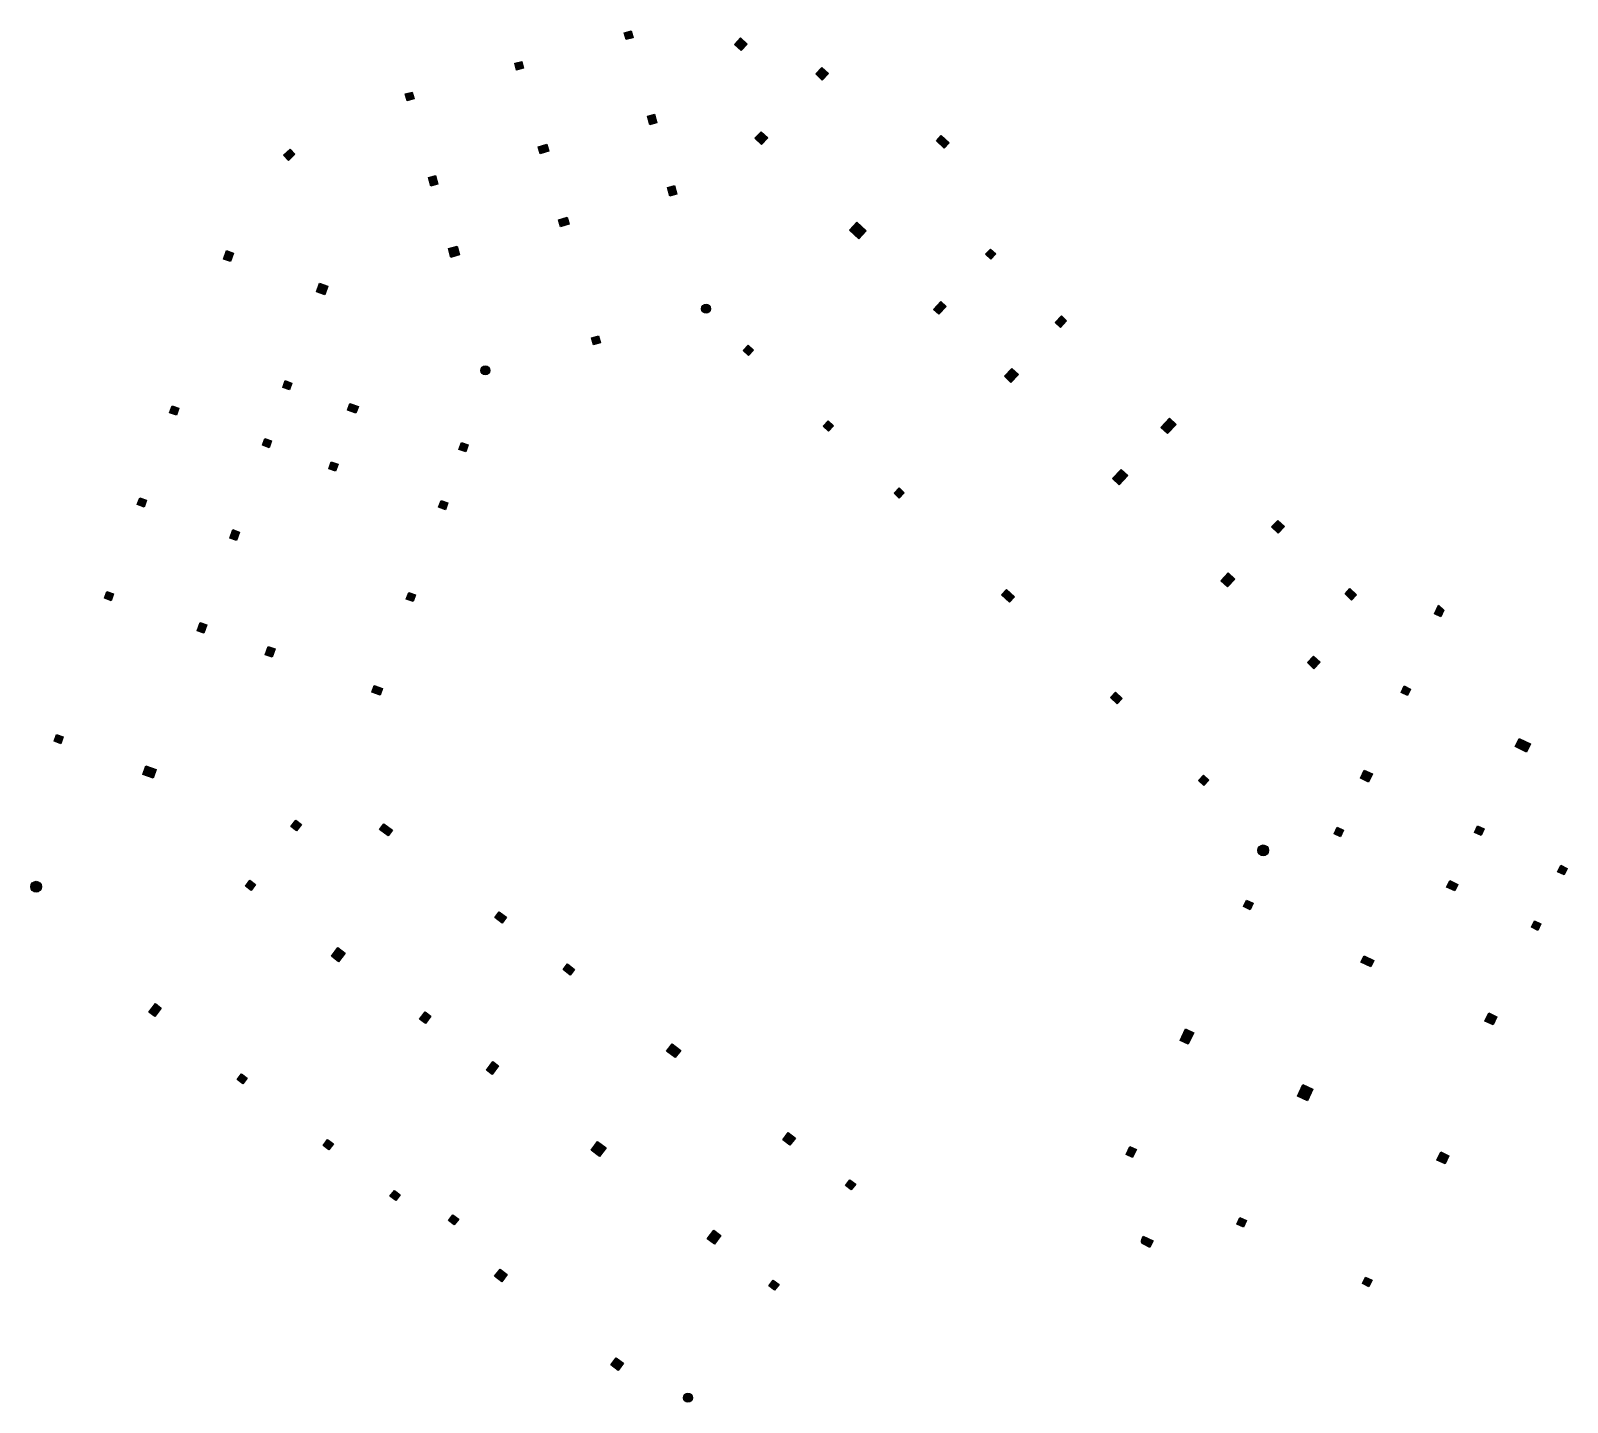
# Model space of a CAD drawing. Header units: millimetres. Extents: x 505822 to 590962, y 235085 to 311078.
import ezdxf

# ---------------------------------------------------------------- set-up
doc = ezdxf.new("R2010")
doc.units = ezdxf.units.MM
doc.layers.add('S-COLU-HATCH', color=30, linetype='Continuous')
doc.layers.add('S-COLU-LINE1', color=6, linetype='Continuous')

msp = doc.modelspace()

# ---------------------------------------------------------------- hatches: boundary and pattern name
at = {"layer": 'S-COLU-HATCH'}
h = msp.add_hatch(color=0, dxfattribs=at)
h.dxf.hatch_style = 1
h.paths.add_polyline_path([(538707, 310970), (539093, 311078), (539200, 310693), (538815, 310585)])
h = msp.add_hatch(color=0, dxfattribs=at)
h.dxf.hatch_style = 1
h.paths.add_polyline_path([(544816, 310322), (545159, 310686), (545523, 310342), (545179, 309979)])
h = msp.add_hatch(color=0, dxfattribs=at)
h.dxf.hatch_style = 1
h.paths.add_polyline_path([(532640, 309272), (533026, 309380), (533133, 308995), (532748, 308887)])
h = msp.add_hatch(color=0, dxfattribs=at)
h.dxf.hatch_style = 1
h.paths.add_polyline_path([(549319, 308682), (549662, 309045), (550026, 308702), (549682, 308339)])
h = msp.add_hatch(color=0, dxfattribs=at)
h.dxf.hatch_style = 1
h.paths.add_polyline_path([(526573, 307575), (526959, 307682), (527066, 307297), (526681, 307189)])
h = msp.add_hatch(color=0, dxfattribs=at)
h.dxf.hatch_style = 1
h.paths.add_polyline_path([(540001, 306348), (540386, 306456), (540521, 305974), (540136, 305866)])
h = msp.add_hatch(color=0, dxfattribs=at)
h.dxf.hatch_style = 1
h.paths.add_polyline_path([(545954, 305120), (546298, 305483), (546661, 305140), (546318, 304777)])
h = msp.add_hatch(color=0, dxfattribs=at)
h.dxf.hatch_style = 1
h.paths.add_polyline_path([(556003, 304982), (556278, 305273), (556714, 304861), (556440, 304570)])
h = msp.add_hatch(color=0, dxfattribs=at)
h.dxf.hatch_style = 1
h.paths.add_polyline_path([(519824, 304181), (520189, 304523), (520463, 304231), (520098, 303889)])
h = msp.add_hatch(color=0, dxfattribs=at)
h.dxf.hatch_style = 1
h.paths.add_polyline_path([(533934, 304650), (534415, 304785), (534523, 304399), (534042, 304265)])
h = msp.add_hatch(color=0, dxfattribs=at)
h.dxf.hatch_style = 1
h.paths.add_polyline_path([(527867, 302952), (528252, 303060), (528387, 302578), (528001, 302470)])
h = msp.add_hatch(color=0, dxfattribs=at)
h.dxf.hatch_style = 1
h.paths.add_polyline_path([(541106, 302399), (541491, 302507), (541626, 302025), (541241, 301918)])
h = msp.add_hatch(color=0, dxfattribs=at)
h.dxf.hatch_style = 1
h.paths.add_polyline_path([(535066, 300605), (535547, 300740), (535655, 300355), (535174, 300220)])
h = msp.add_hatch(color=0, dxfattribs=at)
h.dxf.hatch_style = 1
h.paths.add_polyline_path([(551193, 300034), (551605, 300471), (552114, 299990), (551702, 299554)])
h = msp.add_hatch(color=0, dxfattribs=at)
h.dxf.hatch_style = 1
h.paths.add_polyline_path([(516508, 298420), (516674, 298892), (517051, 298759), (516886, 298288)])
h = msp.add_hatch(color=0, dxfattribs=at)
h.dxf.hatch_style = 1
h.paths.add_polyline_path([(528972, 299003), (529453, 299138), (529588, 298657), (529107, 298522)])
h = msp.add_hatch(color=0, dxfattribs=at)
h.dxf.hatch_style = 1
h.paths.add_polyline_path([(558729, 298693), (559004, 298984), (559295, 298709), (559020, 298418)])
h = msp.add_hatch(color=0, dxfattribs=at)
h.dxf.hatch_style = 1
h.paths.add_polyline_path([(521650, 296613), (521816, 297085), (522287, 296919), (522122, 296447)])
h = msp.add_hatch(color=0, dxfattribs=at)
h.dxf.hatch_style = 1
edge = h.paths.add_edge_path()
edge.add_arc((543246, 295678), 250, 0, 360)
h = msp.add_hatch(color=0, dxfattribs=at)
h.dxf.hatch_style = 1
h.paths.add_polyline_path([(555845, 295640), (556257, 296076), (556548, 295801), (556136, 295365)])
h = msp.add_hatch(color=0, dxfattribs=at)
h.dxf.hatch_style = 1
h.paths.add_polyline_path([(562586, 294912), (562930, 295276), (563220, 295001), (562877, 294638)])
h = msp.add_hatch(color=0, dxfattribs=at)
h.dxf.hatch_style = 1
h.paths.add_polyline_path([(536898, 294057), (537283, 294165), (537391, 293779), (537006, 293672)])
h = msp.add_hatch(color=0, dxfattribs=at)
h.dxf.hatch_style = 1
h.paths.add_polyline_path([(545299, 293358), (545574, 293649), (545865, 293375), (545590, 293084)])
h = msp.add_hatch(color=0, dxfattribs=at)
h.dxf.hatch_style = 1
edge = h.paths.add_edge_path()
edge.add_arc((531016, 292255), 250, 0, 360)
h = msp.add_hatch(color=0, dxfattribs=at)
h.dxf.hatch_style = 1
h.paths.add_polyline_path([(559771, 291932), (560183, 292368), (560547, 292025), (560135, 291589)])
h = msp.add_hatch(color=0, dxfattribs=at)
h.dxf.hatch_style = 1
h.paths.add_polyline_path([(519787, 291314), (519920, 291691), (520297, 291559), (520165, 291181)])
h = msp.add_hatch(color=0, dxfattribs=at)
h.dxf.hatch_style = 1
h.paths.add_polyline_path([(523372, 290054), (523505, 290431), (523977, 290265), (523844, 289888)])
h = msp.add_hatch(color=0, dxfattribs=at)
h.dxf.hatch_style = 1
h.paths.add_polyline_path([(513518, 289913), (513651, 290291), (514028, 290158), (513896, 289781)])
h = msp.add_hatch(color=0, dxfattribs=at)
h.dxf.hatch_style = 1
h.paths.add_polyline_path([(568447, 289102), (568927, 289611), (569291, 289268), (568810, 288759)])
h = msp.add_hatch(color=0, dxfattribs=at)
h.dxf.hatch_style = 1
h.paths.add_polyline_path([(549734, 289170), (550009, 289461), (550300, 289186), (550025, 288895)])
h = msp.add_hatch(color=0, dxfattribs=at)
h.dxf.hatch_style = 1
h.paths.add_polyline_path([(518660, 288106), (518792, 288484), (519170, 288351), (519037, 287974)])
h = msp.add_hatch(color=0, dxfattribs=at)
h.dxf.hatch_style = 1
h.paths.add_polyline_path([(529552, 287882), (529684, 288259), (530062, 288126), (529929, 287749)])
h = msp.add_hatch(color=0, dxfattribs=at)
h.dxf.hatch_style = 1
h.paths.add_polyline_path([(522339, 286813), (522472, 287190), (522849, 287058), (522716, 286680)])
h = msp.add_hatch(color=0, dxfattribs=at)
h.dxf.hatch_style = 1
h.paths.add_polyline_path([(565769, 286267), (566249, 286776), (566613, 286432), (566132, 285924)])
h = msp.add_hatch(color=0, dxfattribs=at)
h.dxf.hatch_style = 1
h.paths.add_polyline_path([(553659, 285461), (553934, 285752), (554225, 285477), (553950, 285186)])
h = msp.add_hatch(color=0, dxfattribs=at)
h.dxf.hatch_style = 1
h.paths.add_polyline_path([(511727, 284819), (511860, 285196), (512237, 285064), (512105, 284686)])
h = msp.add_hatch(color=0, dxfattribs=at)
h.dxf.hatch_style = 1
h.paths.add_polyline_path([(528424, 284674), (528557, 285051), (528934, 284919), (528802, 284541)])
h = msp.add_hatch(color=0, dxfattribs=at)
h.dxf.hatch_style = 1
h.paths.add_polyline_path([(574581, 283583), (574925, 283946), (575288, 283603), (574945, 283239)])
h = msp.add_hatch(color=0, dxfattribs=at)
h.dxf.hatch_style = 1
h.paths.add_polyline_path([(516853, 282965), (517018, 283436), (517396, 283304), (517230, 282832)])
h = msp.add_hatch(color=0, dxfattribs=at)
h.dxf.hatch_style = 1
h.paths.add_polyline_path([(571766, 280602), (572178, 281038), (572542, 280695), (572130, 280259)])
h = msp.add_hatch(color=0, dxfattribs=at)
h.dxf.hatch_style = 1
h.paths.add_polyline_path([(559621, 279831), (559896, 280122), (560332, 279710), (560057, 279419)])
h = msp.add_hatch(color=0, dxfattribs=at)
h.dxf.hatch_style = 1
h.paths.add_polyline_path([(578649, 279879), (578923, 280169), (579287, 279826), (579012, 279535)])
h = msp.add_hatch(color=0, dxfattribs=at)
h.dxf.hatch_style = 1
h.paths.add_polyline_path([(509904, 279630), (510036, 280008), (510414, 279875), (510281, 279498)])
h = msp.add_hatch(color=0, dxfattribs=at)
h.dxf.hatch_style = 1
h.paths.add_polyline_path([(526633, 279580), (526766, 279957), (527143, 279824), (527011, 279447)])
h = msp.add_hatch(color=0, dxfattribs=at)
h.dxf.hatch_style = 1
h.paths.add_polyline_path([(583597, 278776), (583824, 279254), (584130, 278966), (583958, 278604)])
h = msp.add_hatch(color=0, dxfattribs=at)
h.dxf.hatch_style = 1
h.paths.add_polyline_path([(515045, 277823), (515211, 278295), (515588, 278162), (515423, 277690)])
h = msp.add_hatch(color=0, dxfattribs=at)
h.dxf.hatch_style = 1
h.paths.add_polyline_path([(518819, 276497), (518985, 276968), (519362, 276836), (519196, 276364)])
h = msp.add_hatch(color=0, dxfattribs=at)
h.dxf.hatch_style = 1
h.paths.add_polyline_path([(576564, 276070), (576908, 276433), (577271, 276090), (576928, 275727)])
h = msp.add_hatch(color=0, dxfattribs=at)
h.dxf.hatch_style = 1
h.paths.add_polyline_path([(524715, 274424), (524848, 274801), (525320, 274636), (525187, 274258)])
h = msp.add_hatch(color=0, dxfattribs=at)
h.dxf.hatch_style = 1
h.paths.add_polyline_path([(565654, 274131), (565929, 274422), (566292, 274079), (566018, 273788)])
h = msp.add_hatch(color=0, dxfattribs=at)
h.dxf.hatch_style = 1
h.paths.add_polyline_path([(581750, 274412), (581921, 274774), (582282, 274602), (582111, 274241)])
h = msp.add_hatch(color=0, dxfattribs=at)
h.dxf.hatch_style = 1
h.paths.add_polyline_path([(507118, 271706), (507251, 272083), (507628, 271950), (507496, 271573)])
h = msp.add_hatch(color=0, dxfattribs=at)
h.dxf.hatch_style = 1
h.paths.add_polyline_path([(588075, 271413), (588289, 271865), (588921, 271565), (588707, 271113)])
h = msp.add_hatch(color=0, dxfattribs=at)
h.dxf.hatch_style = 1
h.paths.add_polyline_path([(512038, 269870), (512204, 270342), (512770, 270143), (512604, 269671)])
h = msp.add_hatch(color=0, dxfattribs=at)
h.dxf.hatch_style = 1
h.paths.add_polyline_path([(579496, 269659), (579710, 270111), (580162, 269897), (579948, 269445)])
h = msp.add_hatch(color=0, dxfattribs=at)
h.dxf.hatch_style = 1
h.paths.add_polyline_path([(570526, 269532), (570801, 269823), (571092, 269548), (570817, 269257)])
h = msp.add_hatch(color=0, dxfattribs=at)
h.dxf.hatch_style = 1
h.paths.add_polyline_path([(520234, 266987), (520507, 267345), (520825, 267102), (520552, 266744)])
h = msp.add_hatch(color=0, dxfattribs=at)
h.dxf.hatch_style = 1
h.paths.add_polyline_path([(525143, 266825), (525386, 267143), (525863, 266778), (525620, 266461)])
h = msp.add_hatch(color=0, dxfattribs=at)
h.dxf.hatch_style = 1
h.paths.add_polyline_path([(578040, 266587), (578211, 266949), (578572, 266777), (578401, 266416)])
h = msp.add_hatch(color=0, dxfattribs=at)
h.dxf.hatch_style = 1
h.paths.add_polyline_path([(585821, 266660), (585993, 267022), (586354, 266851), (586183, 266489)])
h = msp.add_hatch(color=0, dxfattribs=at)
h.dxf.hatch_style = 1
edge = h.paths.add_edge_path()
edge.add_arc((574115, 265662), 300, 0, 360)
h = msp.add_hatch(color=0, dxfattribs=at)
h.dxf.hatch_style = 1
h.paths.add_polyline_path([(590429, 264476), (590601, 264837), (590962, 264666), (590791, 264304)])
h = msp.add_hatch(color=0, dxfattribs=at)
h.dxf.hatch_style = 1
edge = h.paths.add_edge_path()
edge.add_arc((506123, 263649), 300, 0, 360)
h = msp.add_hatch(color=0, dxfattribs=at)
h.dxf.hatch_style = 1
h.paths.add_polyline_path([(517715, 263689), (517958, 264007), (518276, 263764), (518033, 263446)])
h = msp.add_hatch(color=0, dxfattribs=at)
h.dxf.hatch_style = 1
h.paths.add_polyline_path([(584274, 263631), (584446, 263993), (584897, 263778), (584726, 263417)])
h = msp.add_hatch(color=0, dxfattribs=at)
h.dxf.hatch_style = 1
h.paths.add_polyline_path([(531541, 261939), (531784, 262257), (532181, 261954), (531938, 261636)])
h = msp.add_hatch(color=0, dxfattribs=at)
h.dxf.hatch_style = 1
h.paths.add_polyline_path([(573025, 262546), (573196, 262907), (573558, 262736), (573386, 262375)])
h = msp.add_hatch(color=0, dxfattribs=at)
h.dxf.hatch_style = 1
h.paths.add_polyline_path([(588973, 261403), (589144, 261765), (589506, 261593), (589334, 261232)])
h = msp.add_hatch(color=0, dxfattribs=at)
h.dxf.hatch_style = 1
h.paths.add_polyline_path([(522482, 259797), (522846, 260274), (523243, 259971), (522879, 259494)])
h = msp.add_hatch(color=0, dxfattribs=at)
h.dxf.hatch_style = 1
h.paths.add_polyline_path([(579530, 259461), (579702, 259823), (580244, 259566), (580073, 259204)])
h = msp.add_hatch(color=0, dxfattribs=at)
h.dxf.hatch_style = 1
h.paths.add_polyline_path([(535316, 259056), (535559, 259374), (535956, 259071), (535713, 258753)])
h = msp.add_hatch(color=0, dxfattribs=at)
h.dxf.hatch_style = 1
h.paths.add_polyline_path([(512375, 256695), (512739, 257172), (513057, 256929), (512693, 256452)])
h = msp.add_hatch(color=0, dxfattribs=at)
h.dxf.hatch_style = 1
h.paths.add_polyline_path([(527372, 256315), (527675, 256712), (527993, 256470), (527690, 256072)])
h = msp.add_hatch(color=0, dxfattribs=at)
h.dxf.hatch_style = 1
h.paths.add_polyline_path([(586398, 256206), (586612, 256657), (587064, 256443), (586850, 255991)])
h = msp.add_hatch(color=0, dxfattribs=at)
h.dxf.hatch_style = 1
h.paths.add_polyline_path([(569512, 255136), (569812, 255769), (570264, 255555), (569964, 254922)])
h = msp.add_hatch(color=0, dxfattribs=at)
h.dxf.hatch_style = 1
h.paths.add_polyline_path([(541057, 254546), (541361, 254944), (541837, 254580), (541534, 254182)])
h = msp.add_hatch(color=0, dxfattribs=at)
h.dxf.hatch_style = 1
h.paths.add_polyline_path([(531068, 253493), (531432, 253970), (531750, 253727), (531386, 253250)])
h = msp.add_hatch(color=0, dxfattribs=at)
h.dxf.hatch_style = 1
h.paths.add_polyline_path([(517263, 252962), (517505, 253280), (517823, 253038), (517580, 252720)])
h = msp.add_hatch(color=0, dxfattribs=at)
h.dxf.hatch_style = 1
h.paths.add_polyline_path([(576018, 252052), (576318, 252685), (576860, 252427), (576560, 251795)])
h = msp.add_hatch(color=0, dxfattribs=at)
h.dxf.hatch_style = 1
h.paths.add_polyline_path([(522031, 249321), (522274, 249639), (522592, 249396), (522349, 249078)])
h = msp.add_hatch(color=0, dxfattribs=at)
h.dxf.hatch_style = 1
h.paths.add_polyline_path([(536869, 249062), (537234, 249539), (537710, 249175), (537346, 248698)])
h = msp.add_hatch(color=0, dxfattribs=at)
h.dxf.hatch_style = 1
h.paths.add_polyline_path([(547495, 249630), (547798, 250028), (548196, 249724), (547892, 249327)])
h = msp.add_hatch(color=0, dxfattribs=at)
h.dxf.hatch_style = 1
h.paths.add_polyline_path([(566513, 248811), (566727, 249263), (567089, 249092), (566875, 248640)])
h = msp.add_hatch(color=0, dxfattribs=at)
h.dxf.hatch_style = 1
h.paths.add_polyline_path([(583741, 248501), (583955, 248953), (584407, 248738), (584193, 248287)])
h = msp.add_hatch(color=0, dxfattribs=at)
h.dxf.hatch_style = 1
h.paths.add_polyline_path([(550973, 247100), (551216, 247418), (551534, 247175), (551291, 246857)])
h = msp.add_hatch(color=0, dxfattribs=at)
h.dxf.hatch_style = 1
h.paths.add_polyline_path([(525727, 246499), (525970, 246817), (526287, 246574), (526045, 246256)])
h = msp.add_hatch(color=0, dxfattribs=at)
h.dxf.hatch_style = 1
h.paths.add_polyline_path([(528975, 245151), (529218, 245469), (529536, 245226), (529293, 244908)])
h = msp.add_hatch(color=0, dxfattribs=at)
h.dxf.hatch_style = 1
h.paths.add_polyline_path([(572655, 244959), (572826, 245320), (573188, 245149), (573016, 244787)])
h = msp.add_hatch(color=0, dxfattribs=at)
h.dxf.hatch_style = 1
h.paths.add_polyline_path([(543307, 244146), (543671, 244623), (544069, 244320), (543705, 243843)])
h = msp.add_hatch(color=0, dxfattribs=at)
h.dxf.hatch_style = 1
h.paths.add_polyline_path([(567467, 244286), (567381, 244106, 0.410206), (567474, 243841), (567837, 243668), (568009, 244029)])
h = msp.add_hatch(color=0, dxfattribs=at)
h.dxf.hatch_style = 1
h.paths.add_polyline_path([(531529, 242068), (531832, 242466), (532230, 242162), (531926, 241765)])
h = msp.add_hatch(color=0, dxfattribs=at)
h.dxf.hatch_style = 1
h.paths.add_polyline_path([(546725, 241537), (546968, 241854), (547286, 241612), (547043, 241294)])
h = msp.add_hatch(color=0, dxfattribs=at)
h.dxf.hatch_style = 1
h.paths.add_polyline_path([(579612, 241660), (579784, 242022), (580145, 241850), (579974, 241489)])
h = msp.add_hatch(color=0, dxfattribs=at)
h.dxf.hatch_style = 1
h.paths.add_polyline_path([(537966, 237152), (538270, 237550), (538667, 237246), (538364, 236849)])
h = msp.add_hatch(color=0, dxfattribs=at)
h.dxf.hatch_style = 1
edge = h.paths.add_edge_path()
edge.add_arc((542241, 235335), 250, 0, 360)

# ---------------------------------------------------------------- linework, layer by layer
at = {"layer": 'S-COLU-LINE1', "linetype": 'ByBlock'}
for points in [[(538707, 310970), (539093, 311078), (539200, 310693), (538815, 310585)], [(544816, 310322), (545159, 310686), (545523, 310342), (545179, 309979)], [(532640, 309272), (533026, 309380), (533133, 308995), (532748, 308887)], [(549319, 308682), (549662, 309045), (550026, 308702), (549682, 308339)], [(526573, 307575), (526959, 307682), (527066, 307297), (526681, 307189)], [(540001, 306348), (540386, 306456), (540521, 305974), (540136, 305866)], [(545954, 305120), (546298, 305483), (546661, 305140), (546318, 304777)], [(556003, 304982), (556278, 305273), (556714, 304861), (556440, 304570)], [(519824, 304181), (520189, 304523), (520463, 304231), (520098, 303889)], [(533934, 304650), (534415, 304785), (534523, 304399), (534042, 304265)], [(527867, 302952), (528252, 303060), (528387, 302578), (528001, 302470)], [(541106, 302399), (541491, 302507), (541626, 302025), (541241, 301918)], [(535066, 300605), (535547, 300740), (535655, 300355), (535174, 300220)], [(551193, 300034), (551605, 300471), (552114, 299990), (551702, 299554)], [(516508, 298420), (516674, 298892), (517051, 298759), (516886, 298288)], [(528972, 299003), (529453, 299138), (529588, 298657), (529107, 298522)], [(558729, 298693), (559004, 298984), (559295, 298709), (559020, 298418)], [(521650, 296613), (521816, 297085), (522287, 296919), (522122, 296447)], [(555845, 295640), (556257, 296076), (556548, 295801), (556136, 295365)], [(536898, 294057), (537283, 294165), (537391, 293779), (537006, 293672)], [(545299, 293358), (545574, 293649), (545865, 293375), (545590, 293084)], [(559771, 291932), (560183, 292368), (560547, 292025), (560135, 291589)], [(519787, 291314), (519920, 291691), (520297, 291559), (520165, 291181)], [(523372, 290054), (523505, 290431), (523977, 290265), (523844, 289888)], [(513518, 289913), (513651, 290291), (514028, 290158), (513896, 289781)], [(568447, 289102), (568927, 289611), (569291, 289268), (568810, 288759)], [(518660, 288106), (518792, 288484), (519170, 288351), (519037, 287974)], [(529552, 287882), (529684, 288259), (530062, 288126), (529929, 287749)], [(522339, 286813), (522472, 287190), (522849, 287058), (522716, 286680)], [(565769, 286267), (566249, 286776), (566613, 286432), (566132, 285924)], [(553659, 285461), (553934, 285752), (554225, 285477), (553950, 285186)], [(511727, 284819), (511860, 285196), (512237, 285064), (512105, 284686)], [(528424, 284674), (528557, 285051), (528934, 284919), (528802, 284541)], [(574581, 283583), (574925, 283946), (575288, 283603), (574945, 283239)], [(516853, 282965), (517018, 283436), (517396, 283304), (517230, 282832)], [(571766, 280602), (572178, 281038), (572542, 280695), (572130, 280259)], [(559621, 279831), (559896, 280122), (560332, 279710), (560057, 279419)], [(578649, 279879), (578923, 280169), (579287, 279826), (579012, 279535)], [(509904, 279630), (510036, 280008), (510414, 279875), (510281, 279498)], [(526633, 279580), (526766, 279957), (527143, 279824), (527011, 279447)], [(583597, 278776), (583824, 279254), (584130, 278966), (583958, 278604)], [(515045, 277823), (515211, 278295), (515588, 278162), (515423, 277690)], [(518819, 276497), (518985, 276968), (519362, 276836), (519196, 276364)], [(576564, 276070), (576908, 276433), (577271, 276090), (576928, 275727)], [(524715, 274424), (524848, 274801), (525320, 274636), (525187, 274258)], [(565654, 274131), (565929, 274422), (566292, 274079), (566018, 273788)], [(581750, 274412), (581921, 274774), (582282, 274602), (582111, 274241)], [(507118, 271706), (507251, 272083), (507628, 271950), (507496, 271573)], [(588075, 271413), (588289, 271865), (588921, 271565), (588707, 271113)], [(512038, 269870), (512204, 270342), (512770, 270143), (512604, 269671)], [(579496, 269659), (579710, 270111), (580162, 269897), (579948, 269445)], [(570526, 269532), (570801, 269823), (571092, 269548), (570817, 269257)], [(520234, 266987), (520507, 267345), (520825, 267102), (520552, 266744)], [(525143, 266825), (525386, 267143), (525863, 266778), (525620, 266461)], [(578040, 266587), (578211, 266949), (578572, 266777), (578401, 266416)], [(585821, 266660), (585993, 267022), (586354, 266851), (586183, 266489)], [(590429, 264476), (590601, 264837), (590962, 264666), (590791, 264304)], [(517715, 263689), (517958, 264007), (518276, 263764), (518033, 263446)], [(584274, 263631), (584446, 263993), (584897, 263778), (584726, 263417)], [(531541, 261939), (531784, 262257), (532181, 261954), (531938, 261636)], [(573025, 262546), (573196, 262907), (573558, 262736), (573386, 262375)], [(588973, 261403), (589144, 261765), (589506, 261593), (589334, 261232)], [(522482, 259797), (522846, 260274), (523243, 259971), (522879, 259494)], [(535316, 259056), (535559, 259374), (535956, 259071), (535713, 258753)], [(512375, 256695), (512739, 257172), (513057, 256929), (512693, 256452)], [(527372, 256315), (527675, 256712), (527993, 256470), (527690, 256072)], [(586398, 256206), (586612, 256657), (587064, 256443), (586850, 255991)], [(569512, 255136), (569812, 255769), (570264, 255555), (569964, 254922)], [(541057, 254546), (541361, 254944), (541837, 254580), (541534, 254182)], [(531068, 253493), (531432, 253970), (531750, 253727), (531386, 253250)], [(517263, 252962), (517505, 253280), (517823, 253038), (517580, 252720)], [(576018, 252052), (576318, 252685), (576860, 252427), (576560, 251795)], [(522031, 249321), (522274, 249639), (522592, 249396), (522349, 249078)], [(536869, 249062), (537234, 249539), (537710, 249175), (537346, 248698)], [(547495, 249630), (547798, 250028), (548196, 249724), (547892, 249327)], [(566513, 248811), (566727, 249263), (567089, 249092), (566875, 248640)], [(583741, 248501), (583955, 248953), (584407, 248738), (584193, 248287)], [(550973, 247100), (551216, 247418), (551534, 247175), (551291, 246857)], [(525727, 246499), (525970, 246817), (526287, 246574), (526045, 246256)], [(528975, 245151), (529218, 245469), (529536, 245226), (529293, 244908)], [(572655, 244959), (572826, 245320), (573188, 245149), (573016, 244787)], [(543307, 244146), (543671, 244623), (544069, 244320), (543705, 243843)], [(531529, 242068), (531832, 242466), (532230, 242162), (531926, 241765)], [(546725, 241537), (546968, 241854), (547286, 241612), (547043, 241294)], [(579612, 241660), (579784, 242022), (580145, 241850), (579974, 241489)], [(537966, 237152), (538270, 237550), (538667, 237246), (538364, 236849)]]:
    msp.add_lwpolyline(points, close=True, dxfattribs=at)
for points, elevation in [([(562586, 294912), (562930, 295276), (563220, 295001), (562877, 294638)], -1), ([(549734, 289170), (550009, 289461), (550300, 289186), (550025, 288895)], 0), ([(579530, 259461), (579702, 259823), (580244, 259566), (580073, 259204)], 0)]:
    msp.add_lwpolyline(points, close=True, dxfattribs=dict(at, elevation=elevation))
msp.add_lwpolyline([(567476, 243839, -0.414138), (567381, 244106), (567467, 244286), (568009, 244029), (567837, 243668), (567474, 243841)], format="xyb", dxfattribs=at)
for centre, radius in [((543246, 295678), 250), ((531016, 292255), 250), ((574115, 265662), 300), ((506123, 263649), 300), ((542241, 235335), 250)]:
    msp.add_circle(centre, radius, dxfattribs=at)

doc.saveas('drawing.dxf')
